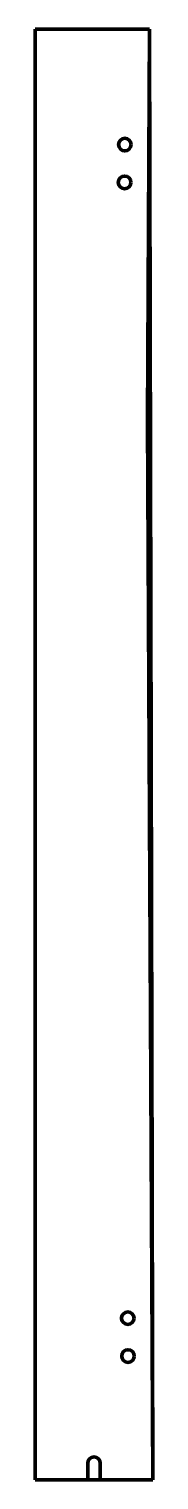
# Model space of a CAD drawing. Header units: inches. Extents: x 0 to 7, y 0 to 86.2.
import ezdxf

# ---------------------------------------------------------------- set-up
doc = ezdxf.new("R2010")
doc.units = ezdxf.units.IN
doc.header["$MEASUREMENT"] = 0
doc.layers.add('1', color=7, linetype='Continuous')

msp = doc.modelspace()

# ---------------------------------------------------------------- linework, layer by layer
at = {"color": 7, "lineweight": 90}
for p, q in [((0, 86.25), (0, 0)), ((6.812, 86.25), (0, 86.25)), ((6.688, 63), (6.812, 86.25)), ((7, 0), (6.812, 86.25)), ((7, 0), (6.688, 63)), ((0, 0), (7, 0))]:
    msp.add_line(p, q, dxfattribs=at)
at = {"layer": '1', "color": 7, "lineweight": 90}
for p, q in [((7, 0), (6.812, 86.25)), ((3.125, 0), (3.125, 1)), ((3.875, 0), (3.875, 1))]:
    msp.add_line(p, q, dxfattribs=at)
at = {"layer": '1', "color": 1, "lineweight": 90}
msp.add_line((7, 0), (6.812, 86.25), dxfattribs=at)
for centre in [(5.338, 79.383), (5.326, 77.133), (5.515, 9.618), (5.526, 7.368)]:
    msp.add_circle(centre, 0.375, dxfattribs=at)
at = {"layer": '1', "color": 7, "lineweight": 90}
msp.add_arc((3.5, 1), 0.375, 0, 180, dxfattribs=at)

doc.saveas('drawing.dxf')
